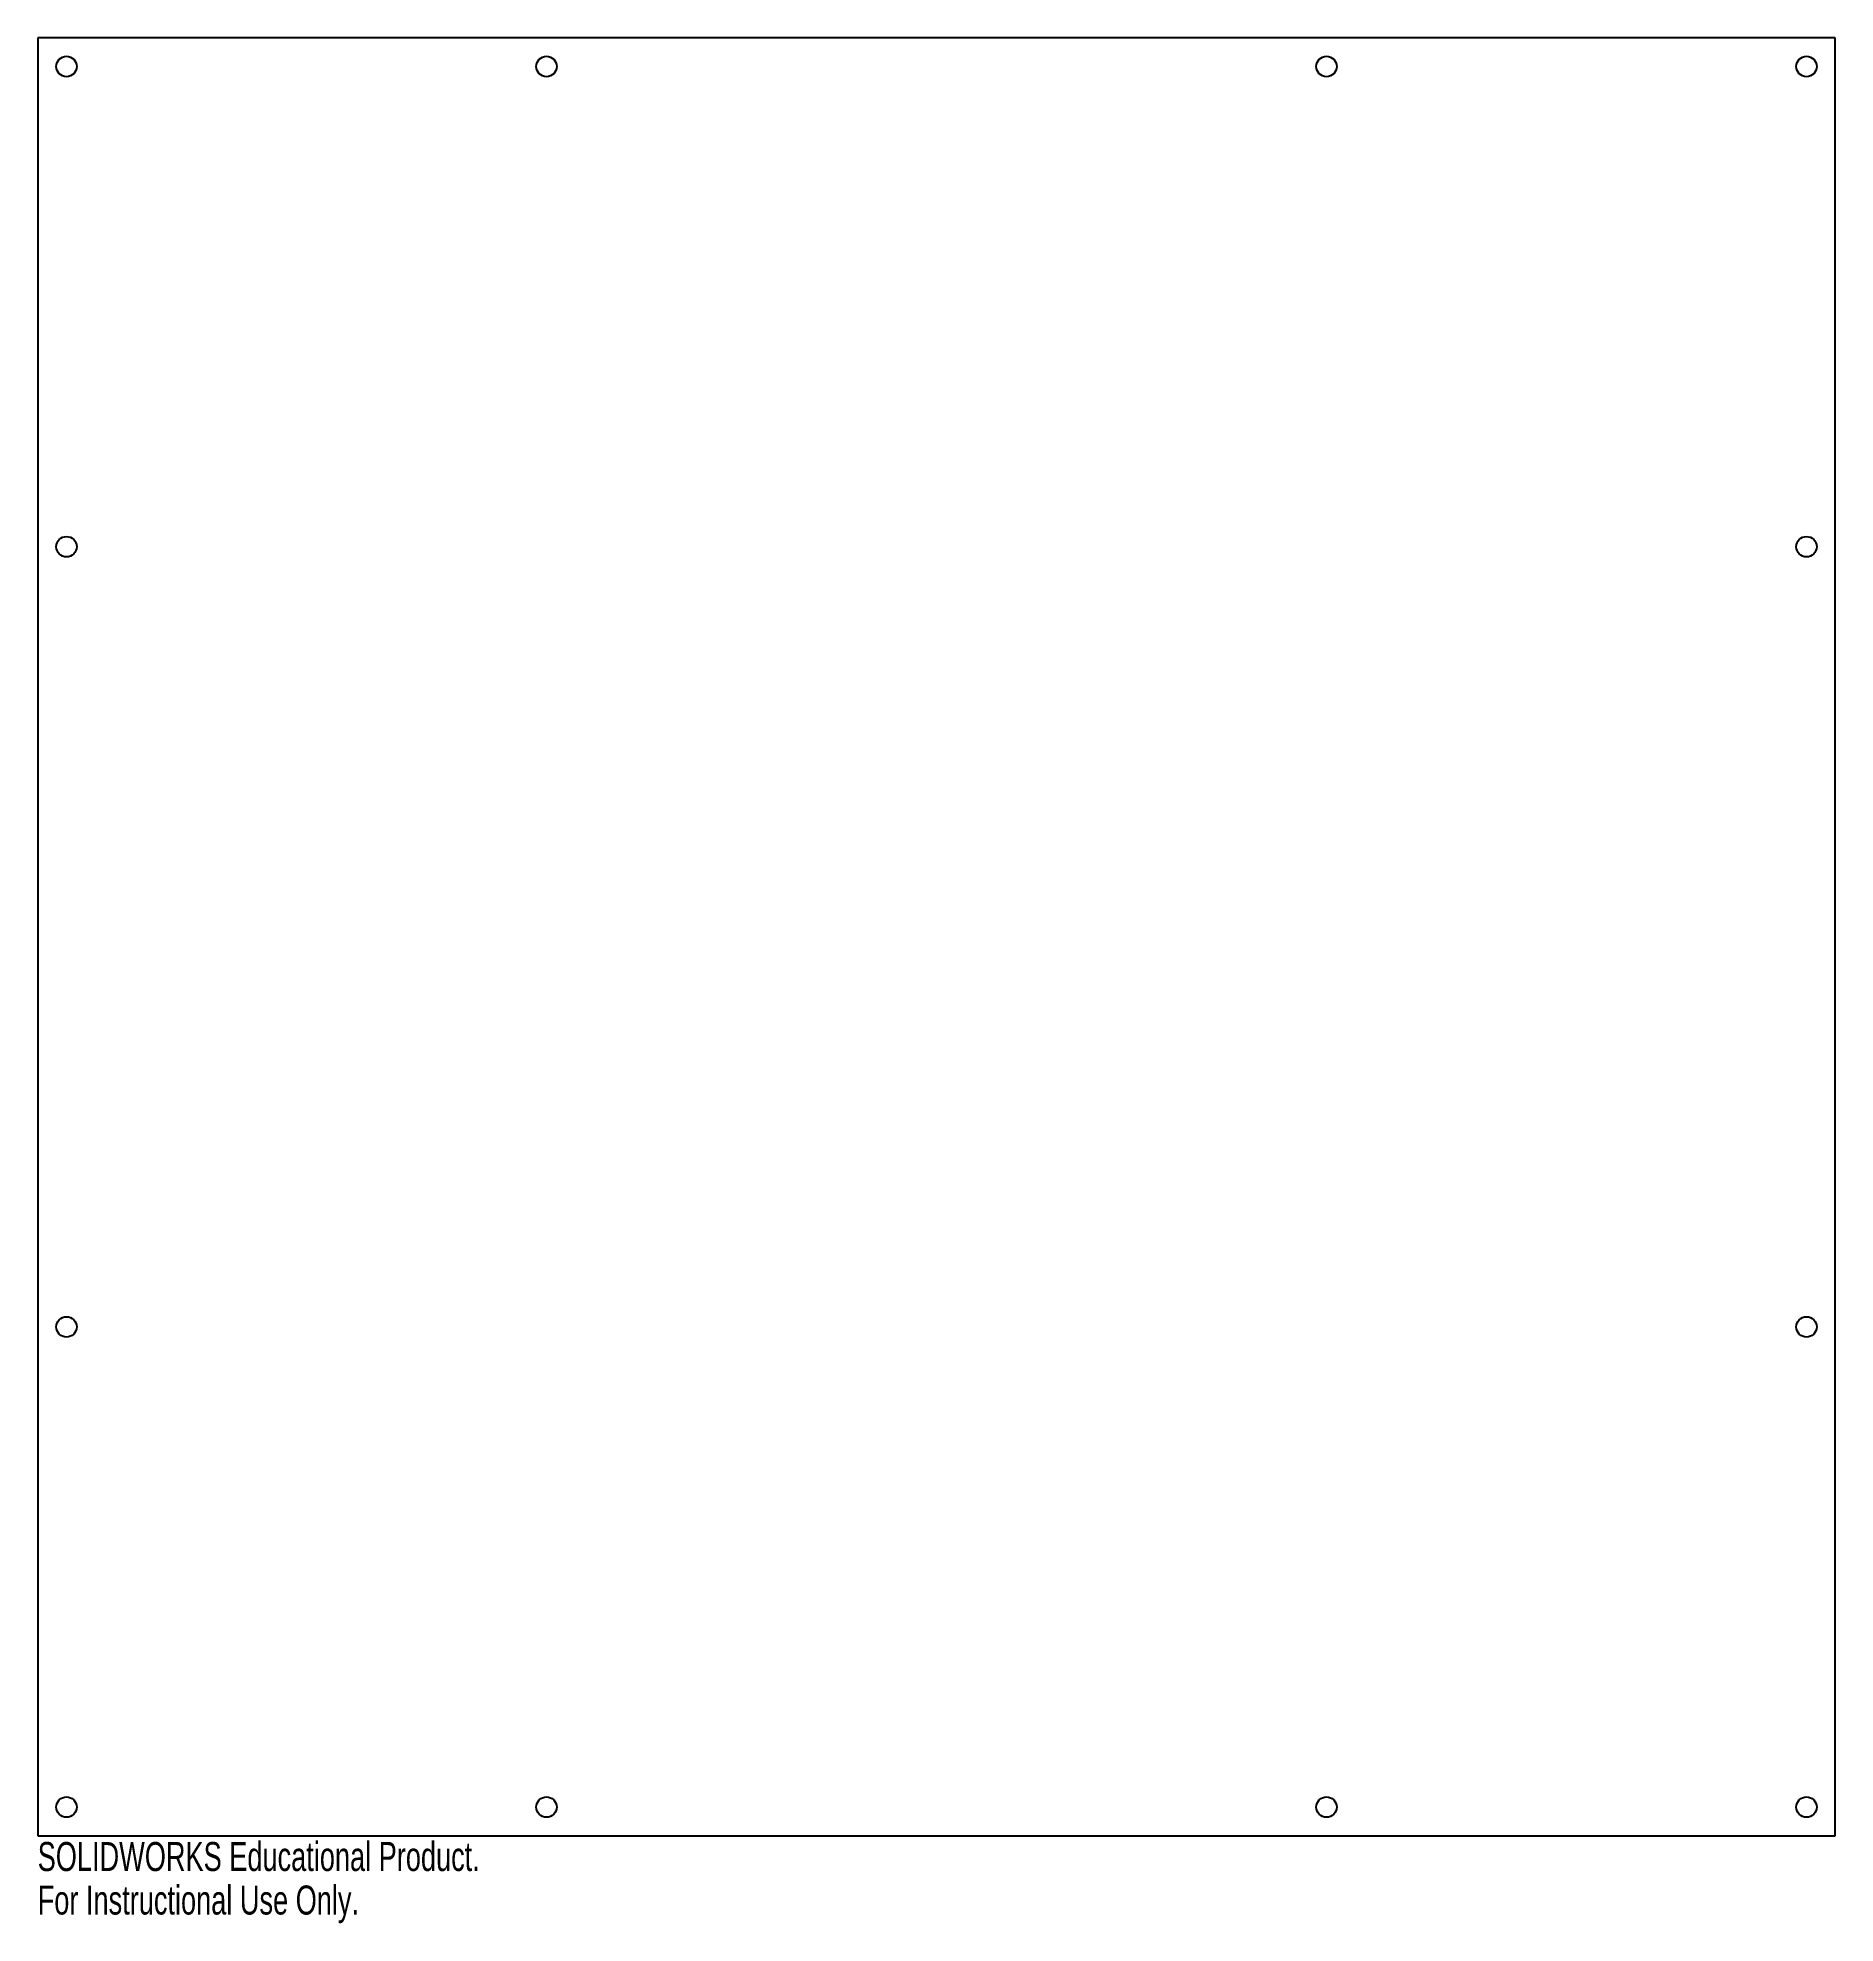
# Model space of a CAD drawing. Header units: millimetres. Extents: x -150 to 150, y -164 to 150.
import ezdxf

# ---------------------------------------------------------------- set-up
doc = ezdxf.new("R2010")
doc.units = ezdxf.units.MM
doc.styles.add('SLDTEXTSTYLE0', font='TXT', dxfattribs={"width": 0.7})

msp = doc.modelspace()

# ---------------------------------------------------------------- linework, layer by layer
at = {"color": 7, "linetype": 'Continuous', "lineweight": 25}
for p, q in [((-149.8, 149.8), (-149.8, -149.8)), ((149.8, 149.8), (-149.8, 149.8)), ((149.8, -149.8), (149.8, 149.8)), ((-149.8, -149.8), (149.8, -149.8))]:
    msp.add_line(p, q, dxfattribs=at)
for centre in [(-145, 145), (-145, 145), (-65, 145), (-65, 145), (65, 145), (65, 145), (145, 145), (145, 145), (-145, 65), (-145, 65), (145, 65), (145, 65), (-145, -65), (-145, -65), (145, -65), (145, -65), (-145, -145), (-145, -145), (-65, -145), (-65, -145), (65, -145), (65, -145), (145, -145), (145, -145)]:
    msp.add_circle(centre, 1.7, dxfattribs=at)

# ---------------------------------------------------------------- texts
at = {"color": 7, "linetype": 'Continuous', "char_height": 4.8336, "attachment_point": 1, "style": 'SLDTEXTSTYLE0'}
for s, insert in [('SOLIDWORKS Educational Product.', (-149.8, -150.82)), ('For Instructional Use Only.', (-149.8, -158.07))]:
    msp.add_mtext(s, dxfattribs=dict(at, insert=insert))

doc.saveas('drawing.dxf')
